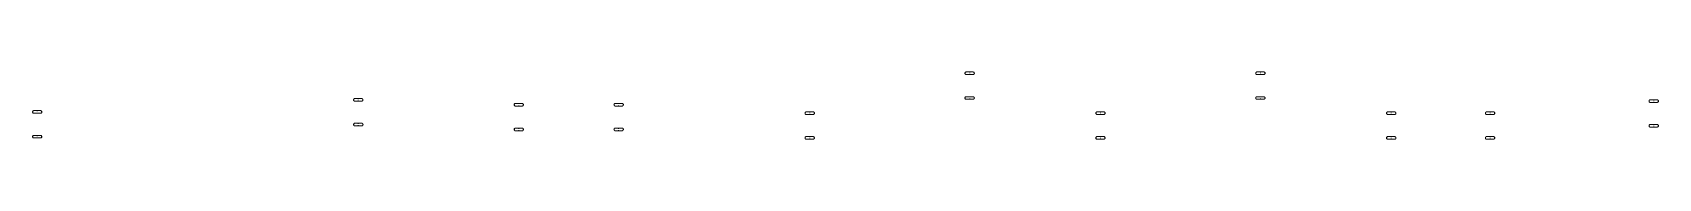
# Model space of a CAD drawing. Header units: inches. Extents: x 1 to 5284, y -575 to 1641.
# Drawn here: x 1672 to 3014, y 1586 to 1641 of the extents above; entities that cross this region are included whole.
import ezdxf

# ---------------------------------------------------------------- set-up
doc = ezdxf.new("R2010")
doc.units = ezdxf.units.IN
doc.header["$MEASUREMENT"] = 0
doc.layers.add('I-FURN-PNLS', color=30, linetype='Continuous', lineweight=9)

# ---------------------------------------------------------------- blocks, each defined once
blk = doc.blocks.new('FP_1-New Construction - Tel_Data_Elec Plan')
at = {"layer": 'I-FURN-PNLS'}
for p, q in [((32, -34.8), (32, -35)), ((32, -35), (32, -35.1)), ((32, -35.1), (32, -35.3))]:
    blk.add_line(p, q, dxfattribs=at)
at = {"layer": 'I-FURN-PNLS', "flags": 128}
blk.add_lwpolyline([(33.1, -35.9), (33.1, -35.9), (33.1, -35.8), (33.1, -35.8), (33.1, -35.8), (33.1, -35.7), (33.1, -35.7), (33.1, -35.6), (33.1, -35.6), (33.1, -35.5), (33, -35.5), (33, -35.5), (33, -35.4), (33, -35.4), (33, -35.4), (32.9, -35.3), (32.9, -35.3), (32.9, -35.2), (32.9, -35.2), (32.8, -35.2), (32.8, -35.2), (32.8, -35.1), (32.7, -35.1), (32.7, -35.1), (32.7, -35), (32.6, -35), (32.6, -35), (32.6, -35), (32.5, -35), (32.5, -34.9), (32.4, -34.9), (32.4, -34.9), (32.4, -34.9), (32.3, -34.9), (32.3, -34.9), (32.2, -34.9), (32.2, -34.9), (32.1, -34.8), (32.1, -34.8), (32.1, -34.8), (32, -34.8), (32, -34.8), (31.9, -34.9), (31.9, -34.9), (31.8, -34.9), (31.8, -34.9), (31.8, -34.9), (31.7, -34.9), (31.7, -34.9), (31.6, -34.9), (31.6, -34.9), (31.6, -35), (31.5, -35), (31.5, -35), (31.4, -35), (31.4, -35.1), (31.4, -35.1), (31.3, -35.1), (31.3, -35.1), (31.3, -35.2), (31.2, -35.2), (31.2, -35.2), (31.2, -35.3), (31.2, -35.3), (31.1, -35.3), (31.1, -35.4), (31.1, -35.4), (31.1, -35.4), (31.1, -35.5), (31, -35.5), (31, -35.6), (31, -35.6), (31, -35.6), (31, -35.7), (31, -35.7), (31, -35.8), (31, -35.8), (31, -35.9), (31, -35.9), (31, -35.9)], dxfattribs=at)
blk = doc.blocks.new('FP_2-New Construction - Tel_Data_Elec Plan')
at = {"layer": 'I-FURN-PNLS'}
for p, q in [((31, -35.9), (31, -41.5)), ((31.1, -38.7), (31.5, -38.7))]:
    blk.add_line(p, q, dxfattribs=at)
blk = doc.blocks.new('FP_3-New Construction - Tel_Data_Elec Plan')
at = {"layer": 'I-FURN-PNLS'}
for p, q in [((32, -42.3), (32, -42.1)), ((32, -42.5), (32, -42.3)), ((32, -42.6), (32, -42.5))]:
    blk.add_line(p, q, dxfattribs=at)
at = {"layer": 'I-FURN-PNLS', "flags": 128}
blk.add_lwpolyline([(31, -41.5), (31, -41.6), (31, -41.6), (31, -41.7), (31, -41.7), (31, -41.8), (31, -41.8), (31, -41.8), (31, -41.9), (31, -41.9), (31, -42), (31.1, -42), (31.1, -42), (31.1, -42.1), (31.1, -42.1), (31.1, -42.1), (31.2, -42.2), (31.2, -42.2), (31.2, -42.3), (31.3, -42.3), (31.3, -42.3), (31.3, -42.3), (31.4, -42.4), (31.4, -42.4), (31.4, -42.4), (31.5, -42.4), (31.5, -42.5), (31.5, -42.5), (31.6, -42.5), (31.6, -42.5), (31.6, -42.5), (31.7, -42.6), (31.7, -42.6), (31.8, -42.6), (31.8, -42.6), (31.9, -42.6), (31.9, -42.6), (31.9, -42.6), (32, -42.6), (32, -42.6), (32.1, -42.6), (32.1, -42.6), (32.2, -42.6), (32.2, -42.6), (32.2, -42.6), (32.3, -42.6), (32.3, -42.6), (32.4, -42.6), (32.4, -42.6), (32.5, -42.5), (32.5, -42.5), (32.5, -42.5), (32.6, -42.5), (32.6, -42.5), (32.6, -42.4), (32.7, -42.4), (32.7, -42.4), (32.7, -42.4), (32.8, -42.3), (32.8, -42.3), (32.8, -42.3), (32.9, -42.2), (32.9, -42.2), (32.9, -42.2), (32.9, -42.1), (33, -42.1), (33, -42.1), (33, -42), (33, -42), (33, -41.9), (33.1, -41.9), (33.1, -41.9), (33.1, -41.8), (33.1, -41.8), (33.1, -41.7), (33.1, -41.7), (33.1, -41.6), (33.1, -41.6), (33.1, -41.6), (33.1, -41.5)], dxfattribs=at)
blk = doc.blocks.new('FP_4-New Construction - Tel_Data_Elec Plan')
at = {"layer": 'I-FURN-PNLS'}
for p, q in [((33, -38.7), (32.6, -38.7)), ((33.1, -41.5), (33.1, -35.9))]:
    blk.add_line(p, q, dxfattribs=at)
blk = doc.blocks.new('FP_5-New Construction - Tel_Data_Elec Plan')
at = {"layer": 'I-FURN-PNLS'}
for p, q in [((52.5, -34.8), (52.5, -35)), ((52.5, -35), (52.5, -35.1)), ((52.5, -35.1), (52.5, -35.3))]:
    blk.add_line(p, q, dxfattribs=at)
at = {"layer": 'I-FURN-PNLS', "flags": 128}
blk.add_lwpolyline([(53.6, -35.9), (53.6, -35.9), (53.6, -35.8), (53.6, -35.8), (53.6, -35.8), (53.5, -35.7), (53.5, -35.7), (53.5, -35.6), (53.5, -35.6), (53.5, -35.5), (53.5, -35.5), (53.5, -35.5), (53.4, -35.4), (53.4, -35.4), (53.4, -35.4), (53.4, -35.3), (53.4, -35.3), (53.3, -35.2), (53.3, -35.2), (53.3, -35.2), (53.2, -35.2), (53.2, -35.1), (53.2, -35.1), (53.1, -35.1), (53.1, -35), (53.1, -35), (53, -35), (53, -35), (53, -35), (52.9, -34.9), (52.9, -34.9), (52.8, -34.9), (52.8, -34.9), (52.8, -34.9), (52.7, -34.9), (52.7, -34.9), (52.6, -34.9), (52.6, -34.9), (52.5, -34.8), (52.5, -34.8), (52.5, -34.8), (52.4, -34.8), (52.4, -34.9), (52.3, -34.9), (52.3, -34.9), (52.2, -34.9), (52.2, -34.9), (52.2, -34.9), (52.1, -34.9), (52.1, -34.9), (52, -34.9), (52, -35), (52, -35), (51.9, -35), (51.9, -35), (51.8, -35.1), (51.8, -35.1), (51.8, -35.1), (51.7, -35.1), (51.7, -35.2), (51.7, -35.2), (51.7, -35.2), (51.6, -35.3), (51.6, -35.3), (51.6, -35.3), (51.6, -35.4), (51.5, -35.4), (51.5, -35.4), (51.5, -35.5), (51.5, -35.5), (51.5, -35.6), (51.5, -35.6), (51.4, -35.6), (51.4, -35.7), (51.4, -35.7), (51.4, -35.8), (51.4, -35.8), (51.4, -35.9), (51.4, -35.9), (51.4, -35.9)], dxfattribs=at)
blk = doc.blocks.new('FP_6-New Construction - Tel_Data_Elec Plan')
at = {"layer": 'I-FURN-PNLS'}
for p, q in [((51.4, -35.9), (51.4, -41.5)), ((51.5, -38.7), (51.9, -38.7))]:
    blk.add_line(p, q, dxfattribs=at)
blk = doc.blocks.new('FP_7-New Construction - Tel_Data_Elec Plan')
at = {"layer": 'I-FURN-PNLS'}
for p, q in [((52.5, -42.3), (52.5, -42.1)), ((52.5, -42.5), (52.5, -42.3)), ((52.5, -42.6), (52.5, -42.5))]:
    blk.add_line(p, q, dxfattribs=at)
at = {"layer": 'I-FURN-PNLS', "flags": 128}
blk.add_lwpolyline([(51.4, -41.5), (51.4, -41.6), (51.4, -41.6), (51.4, -41.7), (51.4, -41.7), (51.4, -41.8), (51.4, -41.8), (51.4, -41.8), (51.5, -41.9), (51.5, -41.9), (51.5, -42), (51.5, -42), (51.5, -42), (51.5, -42.1), (51.6, -42.1), (51.6, -42.1), (51.6, -42.2), (51.6, -42.2), (51.7, -42.3), (51.7, -42.3), (51.7, -42.3), (51.8, -42.3), (51.8, -42.4), (51.8, -42.4), (51.9, -42.4), (51.9, -42.4), (51.9, -42.5), (52, -42.5), (52, -42.5), (52.1, -42.5), (52.1, -42.5), (52.1, -42.6), (52.2, -42.6), (52.2, -42.6), (52.3, -42.6), (52.3, -42.6), (52.3, -42.6), (52.4, -42.6), (52.4, -42.6), (52.5, -42.6), (52.5, -42.6), (52.6, -42.6), (52.6, -42.6), (52.6, -42.6), (52.7, -42.6), (52.7, -42.6), (52.8, -42.6), (52.8, -42.6), (52.9, -42.6), (52.9, -42.5), (52.9, -42.5), (53, -42.5), (53, -42.5), (53.1, -42.5), (53.1, -42.4), (53.1, -42.4), (53.2, -42.4), (53.2, -42.4), (53.2, -42.3), (53.3, -42.3), (53.3, -42.3), (53.3, -42.2), (53.3, -42.2), (53.4, -42.2), (53.4, -42.1), (53.4, -42.1), (53.4, -42.1), (53.5, -42), (53.5, -42), (53.5, -41.9), (53.5, -41.9), (53.5, -41.9), (53.5, -41.8), (53.5, -41.8), (53.6, -41.7), (53.6, -41.7), (53.6, -41.6), (53.6, -41.6), (53.6, -41.6), (53.6, -41.5)], dxfattribs=at)
blk = doc.blocks.new('FP_8-New Construction - Tel_Data_Elec Plan')
at = {"layer": 'I-FURN-PNLS'}
for p, q in [((53.5, -38.7), (53.1, -38.7)), ((53.6, -41.5), (53.6, -35.9))]:
    blk.add_line(p, q, dxfattribs=at)
blk = doc.blocks.new('CGI_Bench - CGI_Bench-1741633-New Construction - Tel_Data_Elec Plan')
at = {"layer": 'I-FURN-PNLS'}
for name in ['FP_1-New Construction - Tel_Data_Elec Plan', 'FP_2-New Construction - Tel_Data_Elec Plan', 'FP_4-New Construction - Tel_Data_Elec Plan', 'FP_5-New Construction - Tel_Data_Elec Plan', 'FP_6-New Construction - Tel_Data_Elec Plan', 'FP_8-New Construction - Tel_Data_Elec Plan', 'FP_3-New Construction - Tel_Data_Elec Plan', 'FP_7-New Construction - Tel_Data_Elec Plan']:
    blk.add_blockref(name, (2101.4, 0), dxfattribs=at)
blk = doc.blocks.new('FP_9-New Construction - Tel_Data_Elec Plan')
at = {"layer": 'I-FURN-PNLS'}
for p, q in [((32, 35.1), (32, 35.3)), ((32, 35), (32, 35.1)), ((32, 34.8), (32, 35))]:
    blk.add_line(p, q, dxfattribs=at)
at = {"layer": 'I-FURN-PNLS', "flags": 128}
blk.add_lwpolyline([(31, 35.9), (31, 35.9), (31, 35.8), (31, 35.8), (31, 35.8), (31, 35.7), (31, 35.7), (31, 35.6), (31, 35.6), (31, 35.5), (31, 35.5), (31.1, 35.5), (31.1, 35.4), (31.1, 35.4), (31.1, 35.4), (31.1, 35.3), (31.2, 35.3), (31.2, 35.2), (31.2, 35.2), (31.3, 35.2), (31.3, 35.2), (31.3, 35.1), (31.4, 35.1), (31.4, 35.1), (31.4, 35), (31.5, 35), (31.5, 35), (31.5, 35), (31.6, 35), (31.6, 34.9), (31.6, 34.9), (31.7, 34.9), (31.7, 34.9), (31.8, 34.9), (31.8, 34.9), (31.9, 34.9), (31.9, 34.9), (31.9, 34.8), (32, 34.8), (32, 34.8), (32.1, 34.8), (32.1, 34.8), (32.2, 34.9), (32.2, 34.9), (32.2, 34.9), (32.3, 34.9), (32.3, 34.9), (32.4, 34.9), (32.4, 34.9), (32.5, 34.9), (32.5, 34.9), (32.5, 35), (32.6, 35), (32.6, 35), (32.6, 35), (32.7, 35.1), (32.7, 35.1), (32.7, 35.1), (32.8, 35.1), (32.8, 35.2), (32.8, 35.2), (32.9, 35.2), (32.9, 35.3), (32.9, 35.3), (32.9, 35.3), (33, 35.4), (33, 35.4), (33, 35.4), (33, 35.5), (33, 35.5), (33.1, 35.6), (33.1, 35.6), (33.1, 35.6), (33.1, 35.7), (33.1, 35.7), (33.1, 35.8), (33.1, 35.8), (33.1, 35.9), (33.1, 35.9), (33.1, 35.9)], dxfattribs=at)
blk = doc.blocks.new('FP_10-New Construction - Tel_Data_Elec Plan')
at = {"layer": 'I-FURN-PNLS'}
for p, q in [((31, 41.5), (31, 35.9)), ((31.1, 38.7), (31.5, 38.7))]:
    blk.add_line(p, q, dxfattribs=at)
blk = doc.blocks.new('FP_11-New Construction - Tel_Data_Elec Plan')
at = {"layer": 'I-FURN-PNLS'}
for p, q in [((32, 42.6), (32, 42.5)), ((32, 42.5), (32, 42.3)), ((32, 42.3), (32, 42.1))]:
    blk.add_line(p, q, dxfattribs=at)
at = {"layer": 'I-FURN-PNLS', "flags": 128}
blk.add_lwpolyline([(33.1, 41.5), (33.1, 41.6), (33.1, 41.6), (33.1, 41.7), (33.1, 41.7), (33.1, 41.8), (33.1, 41.8), (33.1, 41.8), (33.1, 41.9), (33.1, 41.9), (33, 42), (33, 42), (33, 42), (33, 42.1), (33, 42.1), (32.9, 42.1), (32.9, 42.2), (32.9, 42.2), (32.9, 42.3), (32.8, 42.3), (32.8, 42.3), (32.8, 42.3), (32.7, 42.4), (32.7, 42.4), (32.7, 42.4), (32.6, 42.4), (32.6, 42.5), (32.6, 42.5), (32.5, 42.5), (32.5, 42.5), (32.4, 42.5), (32.4, 42.6), (32.4, 42.6), (32.3, 42.6), (32.3, 42.6), (32.2, 42.6), (32.2, 42.6), (32.1, 42.6), (32.1, 42.6), (32.1, 42.6), (32, 42.6), (32, 42.6), (31.9, 42.6), (31.9, 42.6), (31.8, 42.6), (31.8, 42.6), (31.8, 42.6), (31.7, 42.6), (31.7, 42.6), (31.6, 42.5), (31.6, 42.5), (31.6, 42.5), (31.5, 42.5), (31.5, 42.5), (31.4, 42.4), (31.4, 42.4), (31.4, 42.4), (31.3, 42.4), (31.3, 42.3), (31.3, 42.3), (31.2, 42.3), (31.2, 42.2), (31.2, 42.2), (31.2, 42.2), (31.1, 42.1), (31.1, 42.1), (31.1, 42.1), (31.1, 42), (31.1, 42), (31, 41.9), (31, 41.9), (31, 41.9), (31, 41.8), (31, 41.8), (31, 41.7), (31, 41.7), (31, 41.6), (31, 41.6), (31, 41.6), (31, 41.5)], dxfattribs=at)
blk = doc.blocks.new('FP_12-New Construction - Tel_Data_Elec Plan')
at = {"layer": 'I-FURN-PNLS'}
for p, q in [((33.1, 35.9), (33.1, 41.5)), ((33, 38.7), (32.6, 38.7))]:
    blk.add_line(p, q, dxfattribs=at)
blk = doc.blocks.new('FP_13-New Construction - Tel_Data_Elec Plan')
at = {"layer": 'I-FURN-PNLS'}
for p, q in [((52.5, 35.1), (52.5, 35.3)), ((52.5, 35), (52.5, 35.1)), ((52.5, 34.8), (52.5, 35))]:
    blk.add_line(p, q, dxfattribs=at)
at = {"layer": 'I-FURN-PNLS', "flags": 128}
blk.add_lwpolyline([(51.4, 35.9), (51.4, 35.9), (51.4, 35.8), (51.4, 35.8), (51.4, 35.8), (51.4, 35.7), (51.4, 35.7), (51.4, 35.6), (51.5, 35.6), (51.5, 35.5), (51.5, 35.5), (51.5, 35.5), (51.5, 35.4), (51.5, 35.4), (51.6, 35.4), (51.6, 35.3), (51.6, 35.3), (51.6, 35.2), (51.7, 35.2), (51.7, 35.2), (51.7, 35.2), (51.8, 35.1), (51.8, 35.1), (51.8, 35.1), (51.9, 35), (51.9, 35), (51.9, 35), (52, 35), (52, 35), (52.1, 34.9), (52.1, 34.9), (52.1, 34.9), (52.2, 34.9), (52.2, 34.9), (52.3, 34.9), (52.3, 34.9), (52.3, 34.9), (52.4, 34.9), (52.4, 34.8), (52.5, 34.8), (52.5, 34.8), (52.6, 34.8), (52.6, 34.9), (52.6, 34.9), (52.7, 34.9), (52.7, 34.9), (52.8, 34.9), (52.8, 34.9), (52.9, 34.9), (52.9, 34.9), (52.9, 34.9), (53, 35), (53, 35), (53.1, 35), (53.1, 35), (53.1, 35.1), (53.2, 35.1), (53.2, 35.1), (53.2, 35.1), (53.3, 35.2), (53.3, 35.2), (53.3, 35.2), (53.3, 35.3), (53.4, 35.3), (53.4, 35.3), (53.4, 35.4), (53.4, 35.4), (53.5, 35.4), (53.5, 35.5), (53.5, 35.5), (53.5, 35.6), (53.5, 35.6), (53.5, 35.6), (53.5, 35.7), (53.6, 35.7), (53.6, 35.8), (53.6, 35.8), (53.6, 35.9), (53.6, 35.9), (53.6, 35.9)], dxfattribs=at)
blk = doc.blocks.new('FP_14-New Construction - Tel_Data_Elec Plan')
at = {"layer": 'I-FURN-PNLS'}
for p, q in [((51.4, 41.5), (51.4, 35.9)), ((51.5, 38.7), (51.9, 38.7))]:
    blk.add_line(p, q, dxfattribs=at)
blk = doc.blocks.new('FP_15-New Construction - Tel_Data_Elec Plan')
at = {"layer": 'I-FURN-PNLS'}
for p, q in [((52.5, 42.6), (52.5, 42.5)), ((52.5, 42.5), (52.5, 42.3)), ((52.5, 42.3), (52.5, 42.1))]:
    blk.add_line(p, q, dxfattribs=at)
at = {"layer": 'I-FURN-PNLS', "flags": 128}
blk.add_lwpolyline([(53.6, 41.5), (53.6, 41.6), (53.6, 41.6), (53.6, 41.7), (53.6, 41.7), (53.5, 41.8), (53.5, 41.8), (53.5, 41.8), (53.5, 41.9), (53.5, 41.9), (53.5, 42), (53.5, 42), (53.4, 42), (53.4, 42.1), (53.4, 42.1), (53.4, 42.1), (53.4, 42.2), (53.3, 42.2), (53.3, 42.3), (53.3, 42.3), (53.2, 42.3), (53.2, 42.3), (53.2, 42.4), (53.1, 42.4), (53.1, 42.4), (53.1, 42.4), (53, 42.5), (53, 42.5), (53, 42.5), (52.9, 42.5), (52.9, 42.5), (52.8, 42.6), (52.8, 42.6), (52.8, 42.6), (52.7, 42.6), (52.7, 42.6), (52.6, 42.6), (52.6, 42.6), (52.5, 42.6), (52.5, 42.6), (52.5, 42.6), (52.4, 42.6), (52.4, 42.6), (52.3, 42.6), (52.3, 42.6), (52.2, 42.6), (52.2, 42.6), (52.2, 42.6), (52.1, 42.6), (52.1, 42.5), (52, 42.5), (52, 42.5), (52, 42.5), (51.9, 42.5), (51.9, 42.4), (51.8, 42.4), (51.8, 42.4), (51.8, 42.4), (51.7, 42.3), (51.7, 42.3), (51.7, 42.3), (51.7, 42.2), (51.6, 42.2), (51.6, 42.2), (51.6, 42.1), (51.6, 42.1), (51.5, 42.1), (51.5, 42), (51.5, 42), (51.5, 41.9), (51.5, 41.9), (51.5, 41.9), (51.4, 41.8), (51.4, 41.8), (51.4, 41.7), (51.4, 41.7), (51.4, 41.6), (51.4, 41.6), (51.4, 41.6), (51.4, 41.5)], dxfattribs=at)
blk = doc.blocks.new('FP_16-New Construction - Tel_Data_Elec Plan')
at = {"layer": 'I-FURN-PNLS'}
for p, q in [((53.6, 35.9), (53.6, 41.5)), ((53.5, 38.7), (53.1, 38.7))]:
    blk.add_line(p, q, dxfattribs=at)
blk = doc.blocks.new('CGI_Bench - CGI_Bench-1733011-New Construction - Tel_Data_Elec Plan')
at = {"layer": 'I-FURN-PNLS'}
for name in ['FP_11-New Construction - Tel_Data_Elec Plan', 'FP_10-New Construction - Tel_Data_Elec Plan', 'FP_12-New Construction - Tel_Data_Elec Plan', 'FP_15-New Construction - Tel_Data_Elec Plan', 'FP_14-New Construction - Tel_Data_Elec Plan', 'FP_16-New Construction - Tel_Data_Elec Plan', 'FP_9-New Construction - Tel_Data_Elec Plan', 'FP_13-New Construction - Tel_Data_Elec Plan']:
    blk.add_blockref(name, (2101.4, 0), dxfattribs=at)
blk = doc.blocks.new('FP_18-New Construction - Tel_Data_Elec Plan')
at = {"layer": 'I-FURN-PNLS'}
for p, q in [((32, 35.1), (32, 35.3)), ((32, 35), (32, 35.1)), ((32, 34.8), (32, 35))]:
    blk.add_line(p, q, dxfattribs=at)
at = {"layer": 'I-FURN-PNLS', "flags": 128}
blk.add_lwpolyline([(31, 35.9), (31, 35.9), (31, 35.8), (31, 35.8), (31, 35.8), (31, 35.7), (31, 35.7), (31, 35.6), (31, 35.6), (31, 35.5), (31, 35.5), (31.1, 35.5), (31.1, 35.4), (31.1, 35.4), (31.1, 35.4), (31.1, 35.3), (31.2, 35.3), (31.2, 35.2), (31.2, 35.2), (31.3, 35.2), (31.3, 35.2), (31.3, 35.1), (31.4, 35.1), (31.4, 35.1), (31.4, 35), (31.5, 35), (31.5, 35), (31.5, 35), (31.6, 35), (31.6, 34.9), (31.6, 34.9), (31.7, 34.9), (31.7, 34.9), (31.8, 34.9), (31.8, 34.9), (31.9, 34.9), (31.9, 34.9), (31.9, 34.8), (32, 34.8), (32, 34.8), (32.1, 34.8), (32.1, 34.8), (32.2, 34.9), (32.2, 34.9), (32.2, 34.9), (32.3, 34.9), (32.3, 34.9), (32.4, 34.9), (32.4, 34.9), (32.5, 34.9), (32.5, 34.9), (32.5, 35), (32.6, 35), (32.6, 35), (32.6, 35), (32.7, 35.1), (32.7, 35.1), (32.7, 35.1), (32.8, 35.1), (32.8, 35.2), (32.8, 35.2), (32.9, 35.2), (32.9, 35.3), (32.9, 35.3), (32.9, 35.3), (33, 35.4), (33, 35.4), (33, 35.4), (33, 35.5), (33, 35.5), (33.1, 35.6), (33.1, 35.6), (33.1, 35.6), (33.1, 35.7), (33.1, 35.7), (33.1, 35.8), (33.1, 35.8), (33.1, 35.9), (33.1, 35.9), (33.1, 35.9)], dxfattribs=at)
blk = doc.blocks.new('FP_19-New Construction - Tel_Data_Elec Plan')
at = {"layer": 'I-FURN-PNLS'}
for p, q in [((31, 41.5), (31, 35.9)), ((31.1, 38.7), (31.5, 38.7))]:
    blk.add_line(p, q, dxfattribs=at)
blk = doc.blocks.new('FP_20-New Construction - Tel_Data_Elec Plan')
at = {"layer": 'I-FURN-PNLS'}
for p, q in [((32, 42.6), (32, 42.5)), ((32, 42.5), (32, 42.3)), ((32, 42.3), (32, 42.1))]:
    blk.add_line(p, q, dxfattribs=at)
at = {"layer": 'I-FURN-PNLS', "flags": 128}
blk.add_lwpolyline([(33.1, 41.5), (33.1, 41.6), (33.1, 41.6), (33.1, 41.7), (33.1, 41.7), (33.1, 41.8), (33.1, 41.8), (33.1, 41.8), (33.1, 41.9), (33.1, 41.9), (33, 42), (33, 42), (33, 42), (33, 42.1), (33, 42.1), (32.9, 42.1), (32.9, 42.2), (32.9, 42.2), (32.9, 42.3), (32.8, 42.3), (32.8, 42.3), (32.8, 42.3), (32.7, 42.4), (32.7, 42.4), (32.7, 42.4), (32.6, 42.4), (32.6, 42.5), (32.6, 42.5), (32.5, 42.5), (32.5, 42.5), (32.4, 42.5), (32.4, 42.6), (32.4, 42.6), (32.3, 42.6), (32.3, 42.6), (32.2, 42.6), (32.2, 42.6), (32.1, 42.6), (32.1, 42.6), (32.1, 42.6), (32, 42.6), (32, 42.6), (31.9, 42.6), (31.9, 42.6), (31.8, 42.6), (31.8, 42.6), (31.8, 42.6), (31.7, 42.6), (31.7, 42.6), (31.6, 42.5), (31.6, 42.5), (31.6, 42.5), (31.5, 42.5), (31.5, 42.5), (31.4, 42.4), (31.4, 42.4), (31.4, 42.4), (31.3, 42.4), (31.3, 42.3), (31.3, 42.3), (31.2, 42.3), (31.2, 42.2), (31.2, 42.2), (31.2, 42.2), (31.1, 42.1), (31.1, 42.1), (31.1, 42.1), (31.1, 42), (31.1, 42), (31, 41.9), (31, 41.9), (31, 41.9), (31, 41.8), (31, 41.8), (31, 41.7), (31, 41.7), (31, 41.6), (31, 41.6), (31, 41.6), (31, 41.5)], dxfattribs=at)
blk = doc.blocks.new('FP_21-New Construction - Tel_Data_Elec Plan')
at = {"layer": 'I-FURN-PNLS'}
for p, q in [((33.1, 35.9), (33.1, 41.5)), ((33, 38.7), (32.6, 38.7))]:
    blk.add_line(p, q, dxfattribs=at)
blk = doc.blocks.new('FP_22-New Construction - Tel_Data_Elec Plan')
at = {"layer": 'I-FURN-PNLS'}
for p, q in [((52.5, 35.1), (52.5, 35.3)), ((52.5, 35), (52.5, 35.1)), ((52.5, 34.8), (52.5, 35))]:
    blk.add_line(p, q, dxfattribs=at)
at = {"layer": 'I-FURN-PNLS', "flags": 128}
blk.add_lwpolyline([(51.4, 35.9), (51.4, 35.9), (51.4, 35.8), (51.4, 35.8), (51.4, 35.8), (51.4, 35.7), (51.4, 35.7), (51.4, 35.6), (51.5, 35.6), (51.5, 35.5), (51.5, 35.5), (51.5, 35.5), (51.5, 35.4), (51.5, 35.4), (51.6, 35.4), (51.6, 35.3), (51.6, 35.3), (51.6, 35.2), (51.7, 35.2), (51.7, 35.2), (51.7, 35.2), (51.8, 35.1), (51.8, 35.1), (51.8, 35.1), (51.9, 35), (51.9, 35), (51.9, 35), (52, 35), (52, 35), (52.1, 34.9), (52.1, 34.9), (52.1, 34.9), (52.2, 34.9), (52.2, 34.9), (52.3, 34.9), (52.3, 34.9), (52.3, 34.9), (52.4, 34.9), (52.4, 34.8), (52.5, 34.8), (52.5, 34.8), (52.6, 34.8), (52.6, 34.9), (52.6, 34.9), (52.7, 34.9), (52.7, 34.9), (52.8, 34.9), (52.8, 34.9), (52.9, 34.9), (52.9, 34.9), (52.9, 34.9), (53, 35), (53, 35), (53.1, 35), (53.1, 35), (53.1, 35.1), (53.2, 35.1), (53.2, 35.1), (53.2, 35.1), (53.3, 35.2), (53.3, 35.2), (53.3, 35.2), (53.3, 35.3), (53.4, 35.3), (53.4, 35.3), (53.4, 35.4), (53.4, 35.4), (53.5, 35.4), (53.5, 35.5), (53.5, 35.5), (53.5, 35.6), (53.5, 35.6), (53.5, 35.6), (53.5, 35.7), (53.6, 35.7), (53.6, 35.8), (53.6, 35.8), (53.6, 35.9), (53.6, 35.9), (53.6, 35.9)], dxfattribs=at)
blk = doc.blocks.new('FP_23-New Construction - Tel_Data_Elec Plan')
at = {"layer": 'I-FURN-PNLS'}
for p, q in [((51.4, 41.5), (51.4, 35.9)), ((51.5, 38.7), (51.9, 38.7))]:
    blk.add_line(p, q, dxfattribs=at)
blk = doc.blocks.new('FP_24-New Construction - Tel_Data_Elec Plan')
at = {"layer": 'I-FURN-PNLS'}
for p, q in [((52.5, 42.6), (52.5, 42.5)), ((52.5, 42.5), (52.5, 42.3)), ((52.5, 42.3), (52.5, 42.1))]:
    blk.add_line(p, q, dxfattribs=at)
at = {"layer": 'I-FURN-PNLS', "flags": 128}
blk.add_lwpolyline([(53.6, 41.5), (53.6, 41.6), (53.6, 41.6), (53.6, 41.7), (53.6, 41.7), (53.5, 41.8), (53.5, 41.8), (53.5, 41.8), (53.5, 41.9), (53.5, 41.9), (53.5, 42), (53.5, 42), (53.4, 42), (53.4, 42.1), (53.4, 42.1), (53.4, 42.1), (53.4, 42.2), (53.3, 42.2), (53.3, 42.3), (53.3, 42.3), (53.2, 42.3), (53.2, 42.3), (53.2, 42.4), (53.1, 42.4), (53.1, 42.4), (53.1, 42.4), (53, 42.5), (53, 42.5), (53, 42.5), (52.9, 42.5), (52.9, 42.5), (52.8, 42.6), (52.8, 42.6), (52.8, 42.6), (52.7, 42.6), (52.7, 42.6), (52.6, 42.6), (52.6, 42.6), (52.5, 42.6), (52.5, 42.6), (52.5, 42.6), (52.4, 42.6), (52.4, 42.6), (52.3, 42.6), (52.3, 42.6), (52.2, 42.6), (52.2, 42.6), (52.2, 42.6), (52.1, 42.6), (52.1, 42.5), (52, 42.5), (52, 42.5), (52, 42.5), (51.9, 42.5), (51.9, 42.4), (51.8, 42.4), (51.8, 42.4), (51.8, 42.4), (51.7, 42.3), (51.7, 42.3), (51.7, 42.3), (51.7, 42.2), (51.6, 42.2), (51.6, 42.2), (51.6, 42.1), (51.6, 42.1), (51.5, 42.1), (51.5, 42), (51.5, 42), (51.5, 41.9), (51.5, 41.9), (51.5, 41.9), (51.4, 41.8), (51.4, 41.8), (51.4, 41.7), (51.4, 41.7), (51.4, 41.6), (51.4, 41.6), (51.4, 41.6), (51.4, 41.5)], dxfattribs=at)
blk = doc.blocks.new('FP_25-New Construction - Tel_Data_Elec Plan')
at = {"layer": 'I-FURN-PNLS'}
for p, q in [((53.6, 35.9), (53.6, 41.5)), ((53.5, 38.7), (53.1, 38.7))]:
    blk.add_line(p, q, dxfattribs=at)
blk = doc.blocks.new('CGI_Bench - CGI_Bench-V17-New Construction - Tel_Data_Elec Plan')
at = {"layer": 'I-FURN-PNLS'}
for name in ['FP_20-New Construction - Tel_Data_Elec Plan', 'FP_19-New Construction - Tel_Data_Elec Plan', 'FP_21-New Construction - Tel_Data_Elec Plan', 'FP_24-New Construction - Tel_Data_Elec Plan', 'FP_23-New Construction - Tel_Data_Elec Plan', 'FP_25-New Construction - Tel_Data_Elec Plan', 'FP_18-New Construction - Tel_Data_Elec Plan', 'FP_22-New Construction - Tel_Data_Elec Plan']:
    blk.add_blockref(name, (2101.4, 0), dxfattribs=at)
blk = doc.blocks.new('FP_27-New Construction - Tel_Data_Elec Plan')
at = {"layer": 'I-FURN-PNLS'}
for p, q in [((32, 35.1), (32, 35.3)), ((32, 35), (32, 35.1)), ((32, 34.8), (32, 35))]:
    blk.add_line(p, q, dxfattribs=at)
at = {"layer": 'I-FURN-PNLS', "flags": 128}
blk.add_lwpolyline([(31, 35.9), (31, 35.9), (31, 35.8), (31, 35.8), (31, 35.8), (31, 35.7), (31, 35.7), (31, 35.6), (31, 35.6), (31, 35.5), (31, 35.5), (31.1, 35.5), (31.1, 35.4), (31.1, 35.4), (31.1, 35.4), (31.1, 35.3), (31.2, 35.3), (31.2, 35.2), (31.2, 35.2), (31.3, 35.2), (31.3, 35.2), (31.3, 35.1), (31.4, 35.1), (31.4, 35.1), (31.4, 35), (31.5, 35), (31.5, 35), (31.5, 35), (31.6, 35), (31.6, 34.9), (31.6, 34.9), (31.7, 34.9), (31.7, 34.9), (31.8, 34.9), (31.8, 34.9), (31.9, 34.9), (31.9, 34.9), (31.9, 34.8), (32, 34.8), (32, 34.8), (32.1, 34.8), (32.1, 34.8), (32.2, 34.9), (32.2, 34.9), (32.2, 34.9), (32.3, 34.9), (32.3, 34.9), (32.4, 34.9), (32.4, 34.9), (32.5, 34.9), (32.5, 34.9), (32.5, 35), (32.6, 35), (32.6, 35), (32.6, 35), (32.7, 35.1), (32.7, 35.1), (32.7, 35.1), (32.8, 35.1), (32.8, 35.2), (32.8, 35.2), (32.9, 35.2), (32.9, 35.3), (32.9, 35.3), (32.9, 35.3), (33, 35.4), (33, 35.4), (33, 35.4), (33, 35.5), (33, 35.5), (33.1, 35.6), (33.1, 35.6), (33.1, 35.6), (33.1, 35.7), (33.1, 35.7), (33.1, 35.8), (33.1, 35.8), (33.1, 35.9), (33.1, 35.9), (33.1, 35.9)], dxfattribs=at)
blk = doc.blocks.new('FP_28-New Construction - Tel_Data_Elec Plan')
at = {"layer": 'I-FURN-PNLS'}
for p, q in [((31, 41.5), (31, 35.9)), ((31.1, 38.7), (31.5, 38.7))]:
    blk.add_line(p, q, dxfattribs=at)
blk = doc.blocks.new('FP_29-New Construction - Tel_Data_Elec Plan')
at = {"layer": 'I-FURN-PNLS'}
for p, q in [((32, 42.6), (32, 42.5)), ((32, 42.5), (32, 42.3)), ((32, 42.3), (32, 42.1))]:
    blk.add_line(p, q, dxfattribs=at)
at = {"layer": 'I-FURN-PNLS', "flags": 128}
blk.add_lwpolyline([(33.1, 41.5), (33.1, 41.6), (33.1, 41.6), (33.1, 41.7), (33.1, 41.7), (33.1, 41.8), (33.1, 41.8), (33.1, 41.8), (33.1, 41.9), (33.1, 41.9), (33, 42), (33, 42), (33, 42), (33, 42.1), (33, 42.1), (32.9, 42.1), (32.9, 42.2), (32.9, 42.2), (32.9, 42.3), (32.8, 42.3), (32.8, 42.3), (32.8, 42.3), (32.7, 42.4), (32.7, 42.4), (32.7, 42.4), (32.6, 42.4), (32.6, 42.5), (32.6, 42.5), (32.5, 42.5), (32.5, 42.5), (32.4, 42.5), (32.4, 42.6), (32.4, 42.6), (32.3, 42.6), (32.3, 42.6), (32.2, 42.6), (32.2, 42.6), (32.1, 42.6), (32.1, 42.6), (32.1, 42.6), (32, 42.6), (32, 42.6), (31.9, 42.6), (31.9, 42.6), (31.8, 42.6), (31.8, 42.6), (31.8, 42.6), (31.7, 42.6), (31.7, 42.6), (31.6, 42.5), (31.6, 42.5), (31.6, 42.5), (31.5, 42.5), (31.5, 42.5), (31.4, 42.4), (31.4, 42.4), (31.4, 42.4), (31.3, 42.4), (31.3, 42.3), (31.3, 42.3), (31.2, 42.3), (31.2, 42.2), (31.2, 42.2), (31.2, 42.2), (31.1, 42.1), (31.1, 42.1), (31.1, 42.1), (31.1, 42), (31.1, 42), (31, 41.9), (31, 41.9), (31, 41.9), (31, 41.8), (31, 41.8), (31, 41.7), (31, 41.7), (31, 41.6), (31, 41.6), (31, 41.6), (31, 41.5)], dxfattribs=at)
blk = doc.blocks.new('FP_30-New Construction - Tel_Data_Elec Plan')
at = {"layer": 'I-FURN-PNLS'}
for p, q in [((33.1, 35.9), (33.1, 41.5)), ((33, 38.7), (32.6, 38.7))]:
    blk.add_line(p, q, dxfattribs=at)
blk = doc.blocks.new('FP_31-New Construction - Tel_Data_Elec Plan')
at = {"layer": 'I-FURN-PNLS'}
for p, q in [((52.5, 35.1), (52.5, 35.3)), ((52.5, 35), (52.5, 35.1)), ((52.5, 34.8), (52.5, 35))]:
    blk.add_line(p, q, dxfattribs=at)
at = {"layer": 'I-FURN-PNLS', "flags": 128}
blk.add_lwpolyline([(51.4, 35.9), (51.4, 35.9), (51.4, 35.8), (51.4, 35.8), (51.4, 35.8), (51.4, 35.7), (51.4, 35.7), (51.4, 35.6), (51.5, 35.6), (51.5, 35.5), (51.5, 35.5), (51.5, 35.5), (51.5, 35.4), (51.5, 35.4), (51.6, 35.4), (51.6, 35.3), (51.6, 35.3), (51.6, 35.2), (51.7, 35.2), (51.7, 35.2), (51.7, 35.2), (51.8, 35.1), (51.8, 35.1), (51.8, 35.1), (51.9, 35), (51.9, 35), (51.9, 35), (52, 35), (52, 35), (52.1, 34.9), (52.1, 34.9), (52.1, 34.9), (52.2, 34.9), (52.2, 34.9), (52.3, 34.9), (52.3, 34.9), (52.3, 34.9), (52.4, 34.9), (52.4, 34.8), (52.5, 34.8), (52.5, 34.8), (52.6, 34.8), (52.6, 34.9), (52.6, 34.9), (52.7, 34.9), (52.7, 34.9), (52.8, 34.9), (52.8, 34.9), (52.9, 34.9), (52.9, 34.9), (52.9, 34.9), (53, 35), (53, 35), (53.1, 35), (53.1, 35), (53.1, 35.1), (53.2, 35.1), (53.2, 35.1), (53.2, 35.1), (53.3, 35.2), (53.3, 35.2), (53.3, 35.2), (53.3, 35.3), (53.4, 35.3), (53.4, 35.3), (53.4, 35.4), (53.4, 35.4), (53.5, 35.4), (53.5, 35.5), (53.5, 35.5), (53.5, 35.6), (53.5, 35.6), (53.5, 35.6), (53.5, 35.7), (53.6, 35.7), (53.6, 35.8), (53.6, 35.8), (53.6, 35.9), (53.6, 35.9), (53.6, 35.9)], dxfattribs=at)
blk = doc.blocks.new('FP_32-New Construction - Tel_Data_Elec Plan')
at = {"layer": 'I-FURN-PNLS'}
for p, q in [((51.4, 41.5), (51.4, 35.9)), ((51.5, 38.7), (51.9, 38.7))]:
    blk.add_line(p, q, dxfattribs=at)
blk = doc.blocks.new('FP_33-New Construction - Tel_Data_Elec Plan')
at = {"layer": 'I-FURN-PNLS'}
for p, q in [((52.5, 42.6), (52.5, 42.5)), ((52.5, 42.5), (52.5, 42.3)), ((52.5, 42.3), (52.5, 42.1))]:
    blk.add_line(p, q, dxfattribs=at)
at = {"layer": 'I-FURN-PNLS', "flags": 128}
blk.add_lwpolyline([(53.6, 41.5), (53.6, 41.6), (53.6, 41.6), (53.6, 41.7), (53.6, 41.7), (53.5, 41.8), (53.5, 41.8), (53.5, 41.8), (53.5, 41.9), (53.5, 41.9), (53.5, 42), (53.5, 42), (53.4, 42), (53.4, 42.1), (53.4, 42.1), (53.4, 42.1), (53.4, 42.2), (53.3, 42.2), (53.3, 42.3), (53.3, 42.3), (53.2, 42.3), (53.2, 42.3), (53.2, 42.4), (53.1, 42.4), (53.1, 42.4), (53.1, 42.4), (53, 42.5), (53, 42.5), (53, 42.5), (52.9, 42.5), (52.9, 42.5), (52.8, 42.6), (52.8, 42.6), (52.8, 42.6), (52.7, 42.6), (52.7, 42.6), (52.6, 42.6), (52.6, 42.6), (52.5, 42.6), (52.5, 42.6), (52.5, 42.6), (52.4, 42.6), (52.4, 42.6), (52.3, 42.6), (52.3, 42.6), (52.2, 42.6), (52.2, 42.6), (52.2, 42.6), (52.1, 42.6), (52.1, 42.5), (52, 42.5), (52, 42.5), (52, 42.5), (51.9, 42.5), (51.9, 42.4), (51.8, 42.4), (51.8, 42.4), (51.8, 42.4), (51.7, 42.3), (51.7, 42.3), (51.7, 42.3), (51.7, 42.2), (51.6, 42.2), (51.6, 42.2), (51.6, 42.1), (51.6, 42.1), (51.5, 42.1), (51.5, 42), (51.5, 42), (51.5, 41.9), (51.5, 41.9), (51.5, 41.9), (51.4, 41.8), (51.4, 41.8), (51.4, 41.7), (51.4, 41.7), (51.4, 41.6), (51.4, 41.6), (51.4, 41.6), (51.4, 41.5)], dxfattribs=at)
blk = doc.blocks.new('FP_34-New Construction - Tel_Data_Elec Plan')
at = {"layer": 'I-FURN-PNLS'}
for p, q in [((53.6, 35.9), (53.6, 41.5)), ((53.5, 38.7), (53.1, 38.7))]:
    blk.add_line(p, q, dxfattribs=at)
blk = doc.blocks.new('CGI_Bench - CGI_Bench-V26-New Construction - Tel_Data_Elec Plan')
at = {"layer": 'I-FURN-PNLS'}
for name in ['FP_29-New Construction - Tel_Data_Elec Plan', 'FP_28-New Construction - Tel_Data_Elec Plan', 'FP_30-New Construction - Tel_Data_Elec Plan', 'FP_33-New Construction - Tel_Data_Elec Plan', 'FP_32-New Construction - Tel_Data_Elec Plan', 'FP_34-New Construction - Tel_Data_Elec Plan', 'FP_27-New Construction - Tel_Data_Elec Plan', 'FP_31-New Construction - Tel_Data_Elec Plan']:
    blk.add_blockref(name, (2101.4, 0), dxfattribs=at)
blk = doc.blocks.new('FP_36-New Construction - Tel_Data_Elec Plan')
at = {"layer": 'I-FURN-PNLS'}
for p, q in [((32, 35.1), (32, 35.3)), ((32, 35), (32, 35.1)), ((32, 34.8), (32, 35))]:
    blk.add_line(p, q, dxfattribs=at)
at = {"layer": 'I-FURN-PNLS', "flags": 128}
blk.add_lwpolyline([(31, 35.9), (31, 35.9), (31, 35.8), (31, 35.8), (31, 35.8), (31, 35.7), (31, 35.7), (31, 35.6), (31, 35.6), (31, 35.5), (31, 35.5), (31.1, 35.5), (31.1, 35.4), (31.1, 35.4), (31.1, 35.4), (31.1, 35.3), (31.2, 35.3), (31.2, 35.2), (31.2, 35.2), (31.3, 35.2), (31.3, 35.2), (31.3, 35.1), (31.4, 35.1), (31.4, 35.1), (31.4, 35), (31.5, 35), (31.5, 35), (31.5, 35), (31.6, 35), (31.6, 34.9), (31.6, 34.9), (31.7, 34.9), (31.7, 34.9), (31.8, 34.9), (31.8, 34.9), (31.9, 34.9), (31.9, 34.9), (31.9, 34.8), (32, 34.8), (32, 34.8), (32.1, 34.8), (32.1, 34.8), (32.2, 34.9), (32.2, 34.9), (32.2, 34.9), (32.3, 34.9), (32.3, 34.9), (32.4, 34.9), (32.4, 34.9), (32.5, 34.9), (32.5, 34.9), (32.5, 35), (32.6, 35), (32.6, 35), (32.6, 35), (32.7, 35.1), (32.7, 35.1), (32.7, 35.1), (32.8, 35.1), (32.8, 35.2), (32.8, 35.2), (32.9, 35.2), (32.9, 35.3), (32.9, 35.3), (32.9, 35.3), (33, 35.4), (33, 35.4), (33, 35.4), (33, 35.5), (33, 35.5), (33.1, 35.6), (33.1, 35.6), (33.1, 35.6), (33.1, 35.7), (33.1, 35.7), (33.1, 35.8), (33.1, 35.8), (33.1, 35.9), (33.1, 35.9), (33.1, 35.9)], dxfattribs=at)
blk = doc.blocks.new('FP_37-New Construction - Tel_Data_Elec Plan')
at = {"layer": 'I-FURN-PNLS'}
for p, q in [((31, 41.5), (31, 35.9)), ((31.1, 38.7), (31.5, 38.7))]:
    blk.add_line(p, q, dxfattribs=at)
blk = doc.blocks.new('FP_38-New Construction - Tel_Data_Elec Plan')
at = {"layer": 'I-FURN-PNLS'}
for p, q in [((32, 42.6), (32, 42.5)), ((32, 42.5), (32, 42.3)), ((32, 42.3), (32, 42.1))]:
    blk.add_line(p, q, dxfattribs=at)
at = {"layer": 'I-FURN-PNLS', "flags": 128}
blk.add_lwpolyline([(33.1, 41.5), (33.1, 41.6), (33.1, 41.6), (33.1, 41.7), (33.1, 41.7), (33.1, 41.8), (33.1, 41.8), (33.1, 41.8), (33.1, 41.9), (33.1, 41.9), (33, 42), (33, 42), (33, 42), (33, 42.1), (33, 42.1), (32.9, 42.1), (32.9, 42.2), (32.9, 42.2), (32.9, 42.3), (32.8, 42.3), (32.8, 42.3), (32.8, 42.3), (32.7, 42.4), (32.7, 42.4), (32.7, 42.4), (32.6, 42.4), (32.6, 42.5), (32.6, 42.5), (32.5, 42.5), (32.5, 42.5), (32.4, 42.5), (32.4, 42.6), (32.4, 42.6), (32.3, 42.6), (32.3, 42.6), (32.2, 42.6), (32.2, 42.6), (32.1, 42.6), (32.1, 42.6), (32.1, 42.6), (32, 42.6), (32, 42.6), (31.9, 42.6), (31.9, 42.6), (31.8, 42.6), (31.8, 42.6), (31.8, 42.6), (31.7, 42.6), (31.7, 42.6), (31.6, 42.5), (31.6, 42.5), (31.6, 42.5), (31.5, 42.5), (31.5, 42.5), (31.4, 42.4), (31.4, 42.4), (31.4, 42.4), (31.3, 42.4), (31.3, 42.3), (31.3, 42.3), (31.2, 42.3), (31.2, 42.2), (31.2, 42.2), (31.2, 42.2), (31.1, 42.1), (31.1, 42.1), (31.1, 42.1), (31.1, 42), (31.1, 42), (31, 41.9), (31, 41.9), (31, 41.9), (31, 41.8), (31, 41.8), (31, 41.7), (31, 41.7), (31, 41.6), (31, 41.6), (31, 41.6), (31, 41.5)], dxfattribs=at)
blk = doc.blocks.new('FP_39-New Construction - Tel_Data_Elec Plan')
at = {"layer": 'I-FURN-PNLS'}
for p, q in [((33.1, 35.9), (33.1, 41.5)), ((33, 38.7), (32.6, 38.7))]:
    blk.add_line(p, q, dxfattribs=at)
blk = doc.blocks.new('FP_40-New Construction - Tel_Data_Elec Plan')
at = {"layer": 'I-FURN-PNLS'}
for p, q in [((52.5, 35.1), (52.5, 35.3)), ((52.5, 35), (52.5, 35.1)), ((52.5, 34.8), (52.5, 35))]:
    blk.add_line(p, q, dxfattribs=at)
at = {"layer": 'I-FURN-PNLS', "flags": 128}
blk.add_lwpolyline([(51.4, 35.9), (51.4, 35.9), (51.4, 35.8), (51.4, 35.8), (51.4, 35.8), (51.4, 35.7), (51.4, 35.7), (51.4, 35.6), (51.5, 35.6), (51.5, 35.5), (51.5, 35.5), (51.5, 35.5), (51.5, 35.4), (51.5, 35.4), (51.6, 35.4), (51.6, 35.3), (51.6, 35.3), (51.6, 35.2), (51.7, 35.2), (51.7, 35.2), (51.7, 35.2), (51.8, 35.1), (51.8, 35.1), (51.8, 35.1), (51.9, 35), (51.9, 35), (51.9, 35), (52, 35), (52, 35), (52.1, 34.9), (52.1, 34.9), (52.1, 34.9), (52.2, 34.9), (52.2, 34.9), (52.3, 34.9), (52.3, 34.9), (52.3, 34.9), (52.4, 34.9), (52.4, 34.8), (52.5, 34.8), (52.5, 34.8), (52.6, 34.8), (52.6, 34.9), (52.6, 34.9), (52.7, 34.9), (52.7, 34.9), (52.8, 34.9), (52.8, 34.9), (52.9, 34.9), (52.9, 34.9), (52.9, 34.9), (53, 35), (53, 35), (53.1, 35), (53.1, 35), (53.1, 35.1), (53.2, 35.1), (53.2, 35.1), (53.2, 35.1), (53.3, 35.2), (53.3, 35.2), (53.3, 35.2), (53.3, 35.3), (53.4, 35.3), (53.4, 35.3), (53.4, 35.4), (53.4, 35.4), (53.5, 35.4), (53.5, 35.5), (53.5, 35.5), (53.5, 35.6), (53.5, 35.6), (53.5, 35.6), (53.5, 35.7), (53.6, 35.7), (53.6, 35.8), (53.6, 35.8), (53.6, 35.9), (53.6, 35.9), (53.6, 35.9)], dxfattribs=at)
blk = doc.blocks.new('FP_41-New Construction - Tel_Data_Elec Plan')
at = {"layer": 'I-FURN-PNLS'}
for p, q in [((51.4, 41.5), (51.4, 35.9)), ((51.5, 38.7), (51.9, 38.7))]:
    blk.add_line(p, q, dxfattribs=at)
blk = doc.blocks.new('FP_42-New Construction - Tel_Data_Elec Plan')
at = {"layer": 'I-FURN-PNLS'}
for p, q in [((52.5, 42.6), (52.5, 42.5)), ((52.5, 42.5), (52.5, 42.3)), ((52.5, 42.3), (52.5, 42.1))]:
    blk.add_line(p, q, dxfattribs=at)
at = {"layer": 'I-FURN-PNLS', "flags": 128}
blk.add_lwpolyline([(53.6, 41.5), (53.6, 41.6), (53.6, 41.6), (53.6, 41.7), (53.6, 41.7), (53.5, 41.8), (53.5, 41.8), (53.5, 41.8), (53.5, 41.9), (53.5, 41.9), (53.5, 42), (53.5, 42), (53.4, 42), (53.4, 42.1), (53.4, 42.1), (53.4, 42.1), (53.4, 42.2), (53.3, 42.2), (53.3, 42.3), (53.3, 42.3), (53.2, 42.3), (53.2, 42.3), (53.2, 42.4), (53.1, 42.4), (53.1, 42.4), (53.1, 42.4), (53, 42.5), (53, 42.5), (53, 42.5), (52.9, 42.5), (52.9, 42.5), (52.8, 42.6), (52.8, 42.6), (52.8, 42.6), (52.7, 42.6), (52.7, 42.6), (52.6, 42.6), (52.6, 42.6), (52.5, 42.6), (52.5, 42.6), (52.5, 42.6), (52.4, 42.6), (52.4, 42.6), (52.3, 42.6), (52.3, 42.6), (52.2, 42.6), (52.2, 42.6), (52.2, 42.6), (52.1, 42.6), (52.1, 42.5), (52, 42.5), (52, 42.5), (52, 42.5), (51.9, 42.5), (51.9, 42.4), (51.8, 42.4), (51.8, 42.4), (51.8, 42.4), (51.7, 42.3), (51.7, 42.3), (51.7, 42.3), (51.7, 42.2), (51.6, 42.2), (51.6, 42.2), (51.6, 42.1), (51.6, 42.1), (51.5, 42.1), (51.5, 42), (51.5, 42), (51.5, 41.9), (51.5, 41.9), (51.5, 41.9), (51.4, 41.8), (51.4, 41.8), (51.4, 41.7), (51.4, 41.7), (51.4, 41.6), (51.4, 41.6), (51.4, 41.6), (51.4, 41.5)], dxfattribs=at)
blk = doc.blocks.new('FP_43-New Construction - Tel_Data_Elec Plan')
at = {"layer": 'I-FURN-PNLS'}
for p, q in [((53.6, 35.9), (53.6, 41.5)), ((53.5, 38.7), (53.1, 38.7))]:
    blk.add_line(p, q, dxfattribs=at)
blk = doc.blocks.new('CGI_Bench - CGI_Bench-V35-New Construction - Tel_Data_Elec Plan')
at = {"layer": 'I-FURN-PNLS'}
for name in ['FP_38-New Construction - Tel_Data_Elec Plan', 'FP_37-New Construction - Tel_Data_Elec Plan', 'FP_39-New Construction - Tel_Data_Elec Plan', 'FP_42-New Construction - Tel_Data_Elec Plan', 'FP_41-New Construction - Tel_Data_Elec Plan', 'FP_43-New Construction - Tel_Data_Elec Plan', 'FP_36-New Construction - Tel_Data_Elec Plan', 'FP_40-New Construction - Tel_Data_Elec Plan']:
    blk.add_blockref(name, (2101.4, 0), dxfattribs=at)

msp = doc.modelspace()

# ---------------------------------------------------------------- block references
at = {"layer": 'I-FURN-PNLS'}
for name, p, rotation in [('CGI_Bench - CGI_Bench-1733011-New Construction - Tel_Data_Elec Plan', (2484.4, -513.8), 90.00000000000053), ('CGI_Bench - CGI_Bench-1733011-New Construction - Tel_Data_Elec Plan', (2724.4, -513.8), 90.00000000000053), ('CGI_Bench - CGI_Bench-1733011-New Construction - Tel_Data_Elec Plan', (1979.7, -535.8), 90.00000000000053), ('CGI_Bench - CGI_Bench-V17-New Construction - Tel_Data_Elec Plan', (2112.2, -539.8), 90.00000000000053), ('CGI_Bench - CGI_Bench-1741633-New Construction - Tel_Data_Elec Plan', (2117.2, -539.8), 89.9999999999995), ('CGI_Bench - CGI_Bench-1733011-New Construction - Tel_Data_Elec Plan', (3049.1, -536.8), 90.00000000000053), ('CGI_Bench - CGI_Bench-1741633-New Construction - Tel_Data_Elec Plan', (1637.2, -545.8), 89.9999999999995), ('CGI_Bench - CGI_Bench-1733011-New Construction - Tel_Data_Elec Plan', (2352.4, -546.8), 90.00000000000053), ('CGI_Bench - CGI_Bench-V26-New Construction - Tel_Data_Elec Plan', (2592.4, -546.8), 90.00000000000053), ('CGI_Bench - CGI_Bench-V35-New Construction - Tel_Data_Elec Plan', (2832.4, -546.8), 90.00000000000053), ('CGI_Bench - CGI_Bench-1741633-New Construction - Tel_Data_Elec Plan', (2836.6, -546.8), 89.9999999999995)]:
    msp.add_blockref(name, p, dxfattribs=dict(at, rotation=rotation))

doc.saveas('drawing.dxf')
